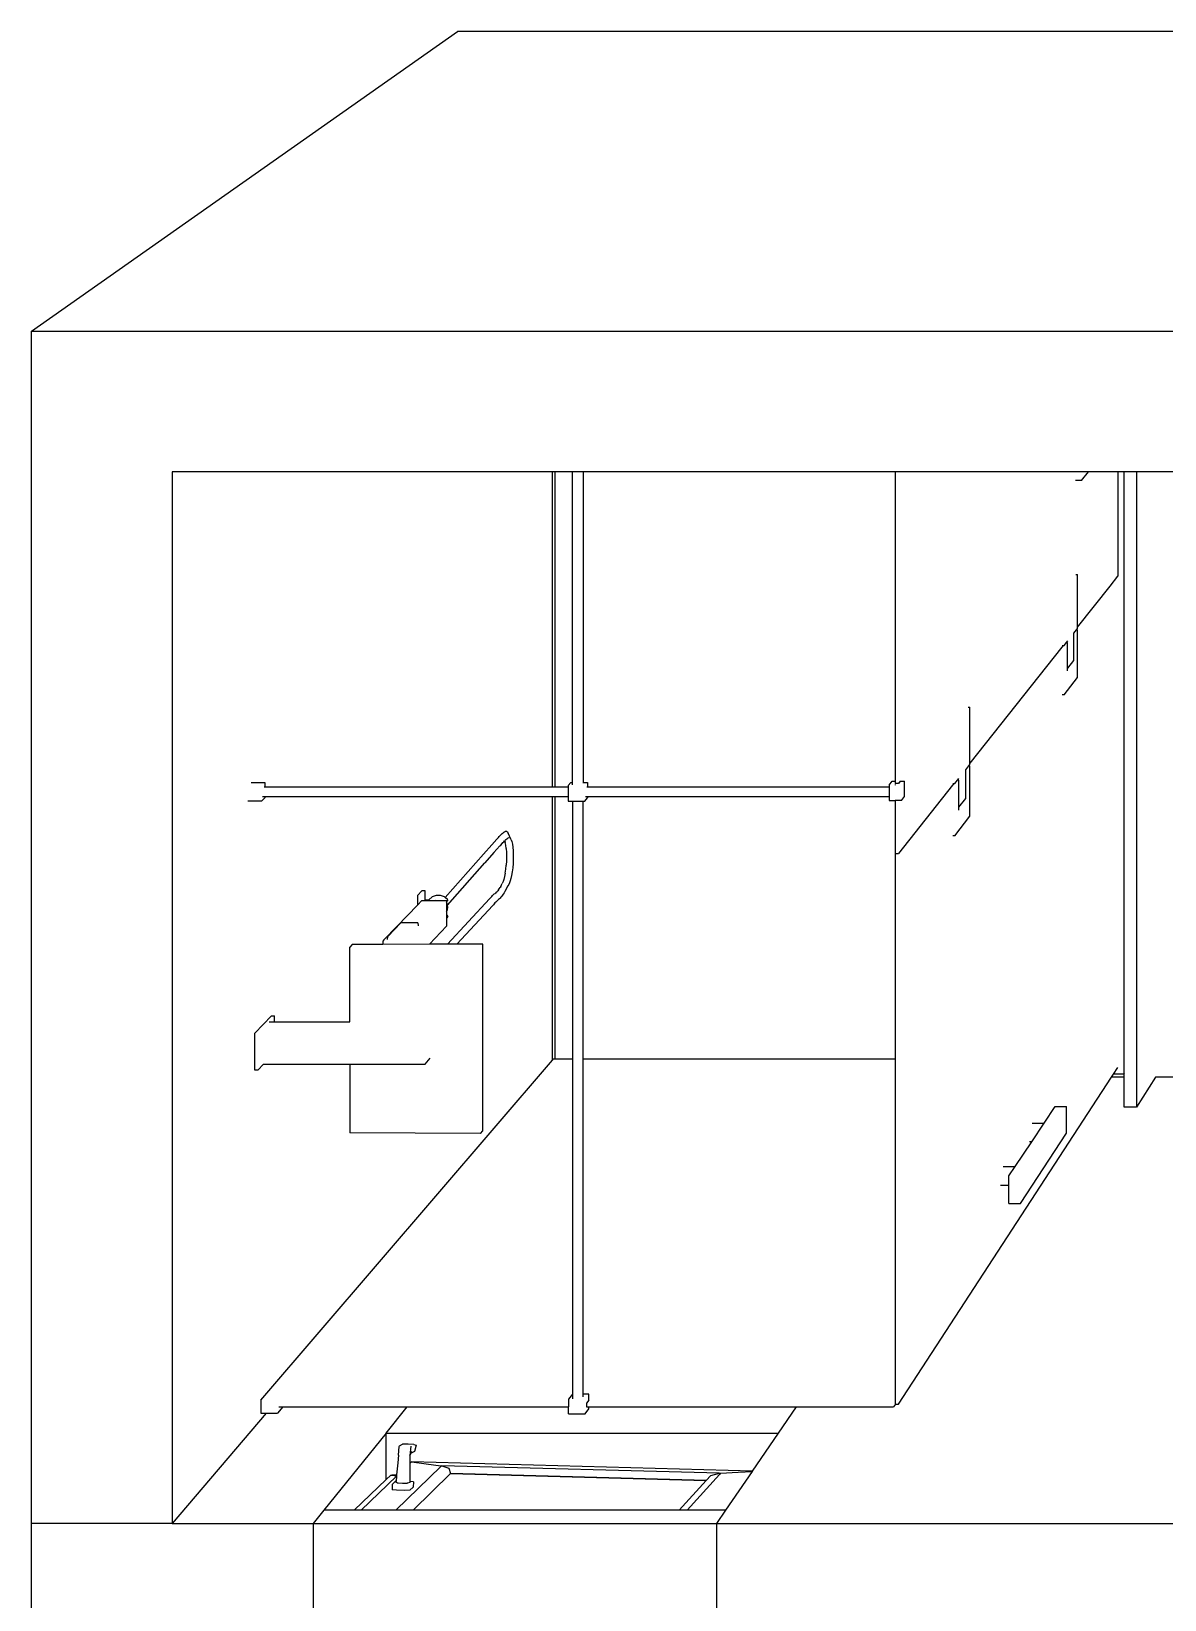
# Model space of a CAD drawing. Header units: millimetres. Extents: x -650 to 3773, y 316 to 2389.
# Drawn here: x 488.7 to 557, y 572.9 to 667.4 of the extents above; entities that cross this region are included whole.
import ezdxf

# ---------------------------------------------------------------- set-up
doc = ezdxf.new("R2010")
doc.units = ezdxf.units.MM

# ---------------------------------------------------------------- blocks, each defined once
blk = doc.blocks.new('A$C1e894cf7')
for p, q in [((475.802, 157.268), (475.802, 25.671)), ((493.866, 0), (493.866, 157.268)), ((502.351, 113.142), (502.351, 66.58)), ((565.711, 41.297), (565.711, 113.142)), ((538.831, 70.301), (538.831, 67.725)), ((538.831, 67.725), (540.632, 66.58)), ((502.351, 66.58), (540.632, 66.58)), ((502.351, 66.58), (502.351, 65.841)), ((540.632, 66.58), (540.632, 65.841)), ((538.055, 65.841), (502.351, 65.841)), ((502.351, 65.841), (502.351, 65.469)), ((502.351, 65.469), (508.639, 65.469)), ((502.351, 65.469), (502.351, 63.691)), ((509.23, 65.001), (508.639, 65.469)), ((538.074, 65.82), (538.055, 65.841)), ((538.606, 65.841), (538.055, 65.841)), ((538.637, 65.207), (538.237, 65.467)), ((538.606, 65.841), (538.637, 65.82)), ((538.831, 65.841), (538.606, 65.841)), ((538.637, 65.82), (538.637, 65.207)), ((538.831, 65.081), (538.637, 65.207)), ((538.831, 65.841), (538.831, 65.081)), ((540.632, 65.841), (538.831, 65.841)), ((509.23, 65.001), (509.24, 65.001)), ((511.713, 63.034), (509.23, 65.001)), ((558.531, 52.242), (538.831, 65.081)), ((502.351, 63.691), (502.351, 62.905)), ((502.859, 63.262), (502.351, 63.691)), ((502.351, 62.905), (502.351, 52.05)), ((502.859, 63.262), (502.859, 62.905)), ((508.522, 62.925), (508.522, 63.034)), ((511.713, 63.034), (508.522, 63.034)), ((511.788, 63.034), (511.713, 63.034)), ((511.867, 62.972), (511.788, 63.034)), ((511.867, 62.972), (511.867, 63.034)), ((514.735, 63.034), (511.867, 63.034)), ((512.067, 62.813), (511.867, 62.972)), ((513.711, 62.813), (512.067, 62.813)), ((512.632, 62.366), (512.534, 62.444)), ((512.632, 62.429), (512.632, 62.366)), ((514.183, 62.429), (512.632, 62.429)), ((514.183, 62.444), (513.711, 62.813)), ((514.183, 62.444), (514.183, 62.438)), ((514.183, 62.438), (514.183, 62.429)), ((514.195, 62.429), (514.183, 62.429)), ((514.34, 62.429), (514.195, 62.429)), ((515.784, 62.221), (514.735, 63.034)), ((512.816, 62.221), (512.632, 62.366)), ((512.816, 62.161), (512.816, 62.221)), ((512.816, 62.161), (512.902, 62.093)), ((512.816, 62.111), (512.816, 62.161)), ((512.902, 62.093), (519.9, 56.549)), ((515.784, 62.221), (515.784, 62.107)), ((542.205, 62.367), (540.588, 62.367)), ((540.588, 61.686), (540.588, 62.367)), ((541.599, 61.013), (540.588, 61.686)), ((546.43, 59.6), (542.205, 62.367)), ((541.599, 60.301), (541.599, 61.013)), ((542.711, 60.274), (541.599, 61.013)), ((542.711, 60.274), (542.711, 60.133)), ((544.214, 59.274), (542.711, 60.274)), ((546.43, 58.902), (546.43, 59.6)), ((544.214, 58.551), (544.214, 59.274)), ((544.774, 58.902), (544.214, 59.274)), ((545.34, 58.902), (544.774, 58.902)), ((545.34, 58.902), (545.34, 58.382)), ((546.43, 58.902), (545.34, 58.902)), ((516.523, 56.434), (516.523, 56.549)), ((519.9, 56.549), (516.523, 56.549)), ((519.98, 56.549), (519.9, 56.549)), ((520.063, 56.483), (519.98, 56.549)), ((520.063, 56.483), (520.063, 56.549)), ((523.098, 56.549), (520.063, 56.549)), ((520.292, 56.302), (520.063, 56.483)), ((522.032, 56.302), (520.292, 56.302)), ((520.921, 55.805), (520.815, 55.888)), ((520.921, 55.871), (520.921, 55.805)), ((522.561, 55.871), (520.921, 55.871)), ((521.131, 55.638), (520.921, 55.805)), ((522.561, 55.888), (522.032, 56.302)), ((522.561, 55.888), (522.561, 55.882)), ((522.561, 55.882), (522.561, 55.871)), ((522.575, 55.871), (522.561, 55.871)), ((522.728, 55.871), (522.575, 55.871)), ((524.274, 55.638), (523.098, 56.549)), ((521.131, 55.575), (521.131, 55.638)), ((521.131, 55.575), (521.222, 55.502)), ((521.131, 55.522), (521.131, 55.575)), ((521.222, 55.502), (525.334, 52.246)), ((524.274, 55.638), (524.274, 55.518)), ((502.351, 52.05), (502.351, 33.253)), ((502.351, 52.05), (520.992, 52.05)), ((521.918, 52.609), (520.992, 52.609)), ((520.992, 52.351), (520.992, 52.609)), ((520.992, 52.351), (521.123, 52.245)), ((520.992, 51.873), (520.992, 52.05)), ((520.992, 52.05), (521.123, 52.05)), ((521.123, 52.245), (521.123, 52.05)), ((521.123, 52.05), (521.123, 52.047)), ((521.194, 52.05), (521.226, 52.05)), ((521.195, 52.047), (521.226, 52.047)), ((522.154, 52.419), (521.918, 52.609)), ((522.154, 52.419), (522.154, 52.05)), ((522.154, 52.05), (525.334, 52.05)), ((522.154, 51.682), (522.154, 52.05)), ((525.334, 52.066), (525.334, 52.246)), ((525.334, 52.066), (525.359, 52.046)), ((525.334, 52.05), (525.334, 52.066)), ((525.359, 52.046), (537.745, 52.046)), ((537.745, 52.046), (537.745, 33.253)), ((537.745, 52.046), (558.531, 52.046)), ((558.531, 52.056), (558.531, 52.242)), ((558.531, 52.056), (558.693, 51.95)), ((558.531, 52.046), (558.531, 52.056)), ((521.226, 51.682), (520.992, 51.873)), ((521.226, 51.682), (521.335, 51.682)), ((521.335, 33.512), (521.335, 51.682)), ((521.335, 51.682), (521.904, 51.682)), ((521.904, 33.512), (521.904, 51.682)), ((521.904, 51.682), (522.154, 51.682)), ((558.693, 46.096), (558.693, 51.95)), ((560.269, 45.019), (558.693, 46.096)), ((558.693, 33.597), (558.693, 46.096)), ((560.269, 21.373), (560.269, 45.019)), ((562.557, 43.454), (560.269, 45.019)), ((562.557, 43.454), (561.999, 22.92)), ((562.574, 43.442), (562.557, 43.454)), ((562.623, 42.584), (562.574, 43.442)), ((564.914, 41.842), (562.574, 43.442)), ((562.69, 41.528), (562.623, 42.584)), ((565.711, 41.297), (564.914, 41.842)), ((564.914, 41.842), (564.914, 39.506)), ((562.691, 41.462), (562.237, 24.725)), ((562.69, 41.528), (562.757, 41.467)), ((562.693, 41.462), (562.691, 41.462)), ((562.692, 41.468), (562.757, 41.467)), ((562.693, 41.462), (562.692, 41.468)), ((562.816, 40.941), (562.693, 41.462)), ((563.124, 40.661), (562.708, 25.274)), ((562.714, 25.257), (563.132, 40.653)), ((562.757, 41.467), (564.914, 39.506)), ((562.816, 40.941), (563.124, 40.661)), ((563.124, 40.661), (563.132, 40.653)), ((563.132, 40.653), (564.914, 39.027)), ((574.197, 41.297), (565.711, 41.297)), ((565.711, 16.971), (565.711, 41.297)), ((564.914, 39.506), (564.914, 39.027)), ((564.914, 39.027), (564.914, 23.012)), ((502.351, 33.253), (521.063, 33.253)), ((502.351, 33.253), (502.351, 32.594)), ((521.063, 33.512), (521.335, 33.512)), ((521.063, 33.253), (521.063, 33.512)), ((521.063, 33.253), (521.108, 33.253)), ((521.335, 33.47), (521.335, 33.512)), ((521.904, 33.512), (521.994, 33.512)), ((521.904, 33.381), (521.904, 33.512)), ((522.18, 33.338), (521.994, 33.512)), ((522.18, 33.253), (522.18, 33.338)), ((537.745, 33.253), (522.18, 33.253)), ((522.18, 32.594), (522.18, 33.253)), ((557.919, 33.253), (537.745, 33.253)), ((557.919, 33.597), (557.919, 33.253)), ((558.282, 33.597), (557.919, 33.597)), ((558.088, 33.253), (557.919, 33.253)), ((558.282, 33.597), (558.469, 33.456)), ((558.469, 33.456), (558.679, 33.457)), ((558.799, 33.597), (558.693, 33.597)), ((558.693, 33.457), (558.693, 33.597)), ((559.112, 33.362), (558.799, 33.597)), ((559.112, 32.358), (559.112, 33.362)), ((521.063, 32.594), (502.351, 32.594)), ((502.351, 32.594), (502.351, 31.555)), ((521.063, 32.51), (521.063, 32.594)), ((521.203, 32.594), (521.063, 32.594)), ((521.063, 32.51), (521.248, 32.334)), ((521.248, 32.334), (521.335, 32.334)), ((521.335, 32.334), (521.904, 32.334)), ((521.335, 31.555), (521.335, 32.334)), ((521.904, 32.334), (522.18, 32.334)), ((521.904, 31.555), (521.904, 32.334)), ((522.18, 32.594), (537.745, 32.594)), ((522.18, 32.334), (522.18, 32.594)), ((537.745, 32.594), (557.921, 32.594)), ((537.745, 32.594), (537.745, 31.583)), ((557.921, 32.594), (558.231, 32.358)), ((557.921, 32.594), (558.206, 32.594)), ((558.231, 32.358), (558.693, 32.358)), ((558.693, 22.648), (558.693, 32.358)), ((559.112, 32.358), (558.693, 32.358)), ((521.335, 31.555), (502.351, 31.555)), ((502.351, 31.555), (502.351, 31.404)), ((521.335, 31.404), (502.351, 31.404)), ((502.351, 31.404), (502.351, 8.486)), ((521.335, 31.404), (521.335, 31.555)), ((521.335, 14.075), (521.335, 31.404)), ((537.711, 31.555), (521.904, 31.555)), ((521.904, 31.404), (521.904, 31.555)), ((537.793, 31.404), (521.904, 31.404)), ((521.904, 14.075), (521.904, 31.404)), ((537.745, 31.583), (537.711, 31.555)), ((537.745, 31.583), (537.745, 31.444)), ((537.793, 31.404), (537.745, 31.444)), ((558.281, 13.826), (537.793, 31.404)), ((524, 28.619), (524.041, 28.678)), ((524.007, 28.564), (524, 28.619)), ((524.034, 28.514), (524.007, 28.564)), ((524.06, 28.47), (524.034, 28.514)), ((524.041, 28.678), (524.124, 28.728)), ((524.094, 28.421), (524.06, 28.47)), ((524.136, 28.373), (524.094, 28.421)), ((524.516, 28.912), (524.124, 28.728)), ((524.181, 28.327), (524.136, 28.373)), ((524.406, 28.73), (524.385, 28.778)), ((524.434, 28.685), (524.406, 28.73)), ((524.462, 28.64), (524.434, 28.685)), ((524.5, 28.594), (524.462, 28.64)), ((524.544, 28.548), (524.5, 28.594)), ((524.516, 28.912), (524.629, 28.952)), ((524.573, 28.519), (524.544, 28.548)), ((524.573, 28.519), (524.674, 28.55)), ((524.588, 28.504), (524.573, 28.519)), ((524.634, 28.458), (524.588, 28.504)), ((524.629, 28.952), (524.777, 28.986)), ((524.682, 28.413), (524.634, 28.458)), ((524.835, 28.582), (524.674, 28.55)), ((524.732, 28.368), (524.682, 28.413)), ((524.832, 28.277), (524.732, 28.368)), ((524.777, 28.986), (524.965, 29.011)), ((525.037, 28.604), (524.835, 28.582)), ((524.965, 29.011), (525.191, 29.028)), ((525.037, 28.604), (525.273, 28.618)), ((525.191, 29.028), (525.441, 29.037)), ((525.273, 28.618), (525.527, 28.624)), ((525.441, 29.037), (525.699, 29.036)), ((525.527, 28.624), (525.784, 28.62)), ((525.699, 29.036), (525.954, 29.025)), ((525.784, 28.62), (526.04, 28.605)), ((525.954, 29.025), (526.21, 29.002)), ((526.293, 28.58), (526.04, 28.605)), ((526.21, 29.002), (526.455, 28.973)), ((526.531, 28.548), (526.293, 28.58)), ((526.455, 28.973), (526.673, 28.938)), ((526.531, 28.548), (526.737, 28.511)), ((526.673, 28.938), (526.856, 28.897)), ((526.737, 28.511), (526.906, 28.468)), ((526.856, 28.897), (526.996, 28.851)), ((526.906, 28.468), (527.036, 28.421)), ((526.996, 28.851), (527.107, 28.804)), ((527.036, 28.421), (527.141, 28.375)), ((527.107, 28.804), (527.204, 28.759)), ((527.236, 28.33), (527.141, 28.375)), ((527.204, 28.759), (527.298, 28.714)), ((527.298, 28.714), (527.625, 28.535)), ((527.625, 28.535), (527.717, 28.484)), ((527.717, 28.484), (527.792, 28.435)), ((527.792, 28.435), (527.858, 28.389)), ((527.858, 28.389), (527.922, 28.341)), ((524.225, 28.282), (524.181, 28.327)), ((524.273, 28.235), (524.225, 28.282)), ((524.322, 28.189), (524.273, 28.235)), ((524.372, 28.144), (524.322, 28.189)), ((524.422, 28.099), (524.372, 28.144)), ((524.472, 28.054), (524.422, 28.099)), ((524.472, 28.054), (524.827, 27.737)), ((524.827, 27.737), (525.392, 27.235)), ((524.882, 28.232), (524.832, 28.277)), ((524.882, 28.232), (525.29, 27.87)), ((525.29, 27.87), (525.909, 27.323)), ((527.325, 28.284), (527.236, 28.33)), ((527.325, 28.284), (527.4, 28.238)), ((527.466, 28.192), (527.4, 28.238)), ((527.528, 28.147), (527.466, 28.192)), ((527.528, 28.147), (527.585, 28.101)), ((527.635, 28.055), (527.585, 28.101)), ((527.681, 28.01), (527.635, 28.055)), ((527.681, 28.01), (527.725, 27.964)), ((527.725, 27.964), (527.764, 27.918)), ((527.764, 27.918), (527.8, 27.873)), ((527.8, 27.873), (527.839, 27.829)), ((527.883, 27.784), (527.839, 27.829)), ((527.932, 27.739), (527.883, 27.784)), ((527.922, 28.341), (527.978, 28.294)), ((527.932, 27.739), (527.983, 27.694)), ((527.978, 28.294), (528.029, 28.247)), ((528.034, 27.648), (527.983, 27.694)), ((528.029, 28.247), (528.075, 28.201)), ((528.083, 27.603), (528.034, 27.648)), ((528.075, 28.201), (528.119, 28.153)), ((530.811, 25.066), (528.083, 27.603)), ((528.119, 28.153), (528.157, 28.107)), ((528.157, 28.107), (528.193, 28.063)), ((528.193, 28.063), (528.232, 28.021)), ((528.232, 28.021), (528.277, 27.977)), ((528.277, 27.977), (528.326, 27.933)), ((528.326, 27.933), (528.378, 27.887)), ((528.378, 27.887), (528.429, 27.841)), ((528.429, 27.841), (528.478, 27.796)), ((530.809, 25.636), (528.478, 27.796)), ((525.392, 27.235), (527.994, 24.935)), ((528.457, 25.08), (525.909, 27.323)), ((542.047, 27.209), (530.804, 27.209)), ((530.804, 27.209), (530.809, 25.636)), ((542.21, 27.069), (542.047, 27.209)), ((542.21, 27.069), (542.185, 19.178)), ((493.866, 0), (475.802, 25.671)), ((530.809, 25.636), (530.811, 25.066)), ((527.961, 24.897), (527.867, 24.653)), ((527.867, 24.653), (527.867, 24.393)), ((527.994, 24.935), (527.961, 24.897)), ((528.136, 25.096), (527.994, 24.935)), ((528.136, 25.096), (528.239, 25.007)), ((528.171, 24.783), (528.176, 25.006)), ((528.171, 24.365), (528.171, 24.783)), ((528.176, 25.006), (528.239, 25.007)), ((528.239, 25.007), (528.289, 25.007)), ((528.406, 25.072), (528.289, 25.007)), ((528.289, 25.007), (528.683, 25.011)), ((528.457, 25.08), (528.406, 25.072)), ((528.575, 25.1), (528.457, 25.08)), ((528.745, 25.072), (528.575, 25.1)), ((528.683, 25.011), (528.854, 25.011)), ((528.854, 25.011), (528.745, 25.072)), ((528.854, 25.011), (529.045, 25.011)), ((529.045, 25.011), (529.144, 25.096)), ((529.045, 25.011), (529.208, 25.011)), ((529.144, 25.096), (529.233, 25.011)), ((529.208, 25.011), (529.233, 25.011)), ((529.233, 25.011), (529.717, 25.006)), ((529.717, 25.006), (530.814, 23.979)), ((530.811, 25.066), (530.814, 23.979)), ((562.113, 23.782), (562.232, 24.664)), ((562.232, 24.664), (562.285, 24.662)), ((562.237, 24.725), (562.241, 24.724)), ((562.237, 24.711), (562.241, 24.724)), ((562.237, 24.711), (562.285, 24.662)), ((562.241, 24.724), (562.387, 25.148)), ((562.285, 24.662), (564.914, 21.963)), ((562.387, 25.148), (562.694, 25.26)), ((562.694, 25.26), (562.694, 25.27)), ((562.694, 25.26), (562.706, 25.264)), ((562.706, 25.264), (562.708, 25.274)), ((562.706, 25.264), (562.714, 25.257)), ((562.714, 25.257), (564.914, 23.012)), ((528.139, 23.717), (527.59, 23.717)), ((527.59, 23.717), (527.59, 23.532)), ((527.867, 24.393), (527.961, 24.149)), ((527.961, 24.149), (528.139, 23.94)), ((528.139, 23.717), (528.139, 23.94)), ((528.157, 24.38), (528.171, 24.365)), ((528.171, 23.731), (528.171, 24.365)), ((528.176, 23.527), (528.171, 23.731)), ((530.814, 23.979), (530.823, 21.168)), ((538.037, 23.719), (537.686, 24.036)), ((538.037, 19.178), (538.037, 23.719)), ((562.003, 22.92), (562.113, 23.782)), ((527.59, 23.532), (527.878, 23.255)), ((527.878, 23.255), (528.458, 23.255)), ((528.176, 23.527), (528.458, 23.255)), ((528.458, 23.255), (529.722, 22.033)), ((529.517, 23.284), (529.699, 23.305)), ((529.517, 23.284), (529.517, 22.256)), ((560.949, 23.045), (560.931, 22.704)), ((560.931, 22.704), (560.931, 22.362)), ((560.949, 23.045), (560.996, 23.183)), ((560.996, 23.183), (561.384, 23.079)), ((561.056, 22.866), (561.61, 22.807)), ((561.487, 22.877), (561.383, 22.936)), ((561.384, 23.079), (561.487, 22.877)), ((561.61, 22.807), (561.487, 22.877)), ((561.61, 22.807), (561.613, 22.807)), ((561.613, 22.807), (562.072, 22.803)), ((561.999, 22.92), (562.003, 22.92)), ((562, 22.901), (562.003, 22.92)), ((562, 22.901), (562.094, 22.803)), ((562.072, 22.803), (562.094, 22.803)), ((562.094, 22.803), (563.177, 22.804)), ((563.197, 23.022), (563.177, 22.804)), ((563.177, 22.804), (563.256, 22.804)), ((563.197, 23.022), (563.52, 22.997)), ((563.256, 22.804), (563.282, 22.672)), ((563.52, 22.997), (563.708, 22.799)), ((563.708, 22.799), (563.719, 22.504)), ((564.914, 23.012), (564.914, 21.963)), ((529.517, 22.256), (530.337, 21.469)), ((529.722, 22.033), (530.55, 21.238)), ((560.269, 21.373), (558.693, 22.648)), ((558.693, 15.153), (558.693, 22.648)), ((561.037, 22.181), (560.931, 22.362)), ((561.069, 22.159), (561.037, 22.181)), ((561.594, 22.117), (561.069, 22.159)), ((561.594, 22.117), (562.052, 22.072)), ((562.052, 22.072), (562.791, 22.006)), ((562.783, 21.721), (562.791, 22.006)), ((562.791, 22.006), (562.846, 22.001)), ((562.809, 21.72), (562.846, 22.001)), ((562.846, 22.001), (562.865, 22)), ((562.865, 22), (564.914, 19.863)), ((562.865, 22), (563.159, 21.974)), ((563.159, 21.974), (563.16, 21.946)), ((563.159, 21.974), (563.233, 21.967)), ((563.16, 21.946), (563.372, 21.741)), ((563.264, 22.047), (563.233, 21.967)), ((563.264, 22.047), (563.273, 22.09)), ((563.273, 22.09), (563.287, 22.354)), ((563.282, 22.672), (563.288, 22.633)), ((563.287, 22.354), (563.288, 22.633)), ((563.372, 21.741), (563.695, 21.74)), ((563.705, 22.009), (563.695, 21.74)), ((563.719, 22.504), (563.705, 22.009)), ((564.914, 21.963), (564.914, 19.863)), ((530.527, 21.449), (530.337, 21.469)), ((530.55, 21.238), (530.629, 21.171)), ((530.629, 21.171), (530.823, 21.168)), ((530.823, 21.168), (530.829, 19.325)), ((563.071, 21.373), (560.269, 21.373)), ((560.269, 21.373), (564.914, 17.616)), ((562.783, 21.721), (562.809, 21.72)), ((562.8, 21.656), (562.809, 21.72)), ((563.071, 21.373), (562.8, 21.656)), ((564.914, 19.446), (563.071, 21.373)), ((564.914, 19.863), (564.914, 19.446)), ((530.829, 19.325), (530.98, 19.178)), ((535.48, 19.178), (530.98, 19.178)), ((535.48, 14.657), (535.48, 19.178)), ((538.037, 19.178), (542.185, 19.178)), ((538.037, 13.982), (538.037, 19.178)), ((564.914, 19.446), (564.914, 17.616)), ((564.914, 17.616), (565.711, 16.971)), ((565.711, 16.971), (574.197, 16.971)), ((565.711, 8.486), (565.711, 16.971)), ((558.693, 15.153), (559.076, 14.829)), ((558.693, 14.911), (558.693, 15.153)), ((535.48, 14.657), (535.134, 14.657)), ((535.134, 14.478), (535.134, 14.657)), ((536.175, 13.462), (535.134, 14.478)), ((535.48, 14.32), (535.48, 14.657)), ((559.076, 14.143), (559.076, 14.829)), ((521.063, 13.236), (521.063, 14.075)), ((521.063, 14.075), (521.335, 14.075)), ((521.335, 14.026), (521.335, 14.075)), ((521.904, 14.075), (521.99, 14.075)), ((521.904, 13.925), (521.904, 14.075)), ((521.99, 14.075), (522.177, 13.876)), ((522.177, 13.037), (522.177, 13.876)), ((538.391, 13.462), (536.175, 13.462)), ((538.391, 13.642), (538.037, 13.982)), ((538.391, 13.642), (538.391, 13.462)), ((558.281, 13.826), (559.076, 13.826)), ((559.076, 14.143), (565.711, 8.486)), ((559.076, 13.826), (559.076, 14.143)), ((502.351, 8.486), (565.711, 8.486)), ((565.711, 8.486), (565.711, 0)), ((565.711, 0), (493.866, 0)), ((574.197, 0), (565.711, 0))]:
    blk.add_line(p, q)

msp = doc.modelspace()

# ---------------------------------------------------------------- block references
at = {"rotation": 270}
msp.add_blockref('A$C1e894cf7', (488.682, 1143.208), dxfattribs=at)

doc.saveas('drawing.dxf')
